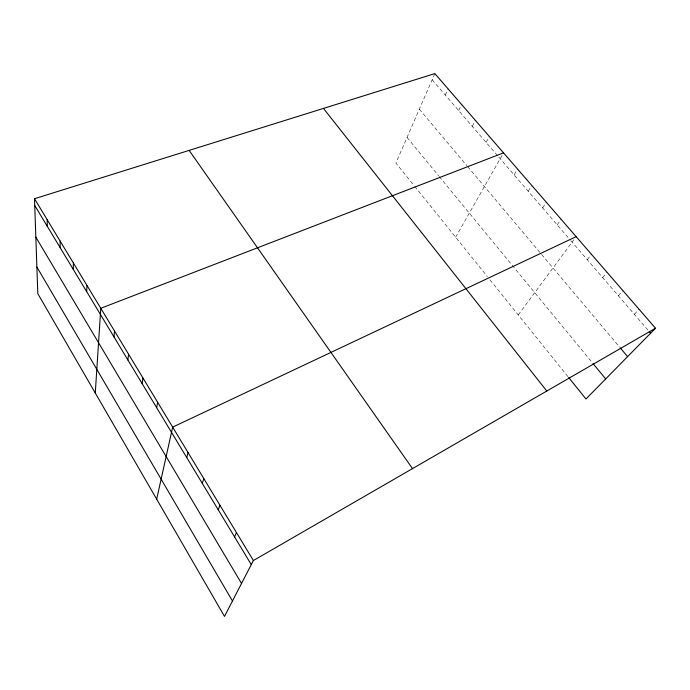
<?xml version="1.0" encoding="UTF-8"?>
<svg xmlns="http://www.w3.org/2000/svg" width="690" height="690" viewBox="0 0 690 690"><rect width="100%" height="100%" fill="white"/><g stroke="black" fill="none" stroke-linecap="round" stroke-linejoin="round"><path stroke-width="0.52" stroke-dasharray="3.45 2.59" d="M434.838 73.597L395.888 163.047L414.017 185.541M445.291 95.056L448.112 88.915M458.669 110.572L461.61 104.492M472.27 126.348L475.341 120.336M486.105 142.399L489.305 136.456M455.642 237.213L503.519 152.852M514.085 174.837L517.552 169.041M528.212 191.234L531.817 185.515M542.59 207.906L546.342 202.265M557.218 224.871L561.117 219.317M518.25 314.925L573.839 239.792M587.25 259.699L591.459 254.325M602.672 277.587L607.036 272.3M618.361 295.786L622.898 290.602M634.343 314.321L639.052 309.241M432.138 79.799L498.077 156.276M498.775 157.087L570.078 239.784M570.751 240.569L648.583 330.829M419.339 109.192L467.001 165.816M467.665 166.601L619.534 347.044M407.048 137.422L438.573 175.752M439.228 176.554L591.011 361.094M414.673 186.352L487.356 276.578M489.995 279.847L568.06 376.749"/><path stroke-width="1.03" d="M73.269 269.385L73.39 263.019M86.681 291.629L86.931 285.401M95.28 393.015L100.783 308.292L503.519 152.852M113.988 336.918L114.523 331.002M127.892 359.973L128.573 354.229M142.106 383.554L142.942 377.973M156.647 407.661L157.631 402.27M156.682 499.163L172.672 427.119L576.15 236.661M186.731 457.548L188.06 452.554M202.299 483.371L203.809 478.593M218.238 509.807L219.938 505.252M234.565 536.88L236.463 532.559M655.5 328.224L253.385 560.539L224.492 616.403L37.812 293.664L34.5 198.729L434.838 73.597L655.5 328.224L585.974 398.984L568.715 377.559M649.264 331.614L650.618 333.192M620.207 347.846L627.598 356.618M593.012 363.527L605.682 378.922M323.455 108.416L546.799 391.023M189.138 150.394L412.508 468.614M34.5 198.729L253.385 560.539M34.733 205.491L251.281 564.61M35.837 237.153L241.526 583.473M36.88 267.021L232.47 600.99M47.187 219.696L47.308 226.329M60.142 241.121L60.142 247.624"/></g></svg>
